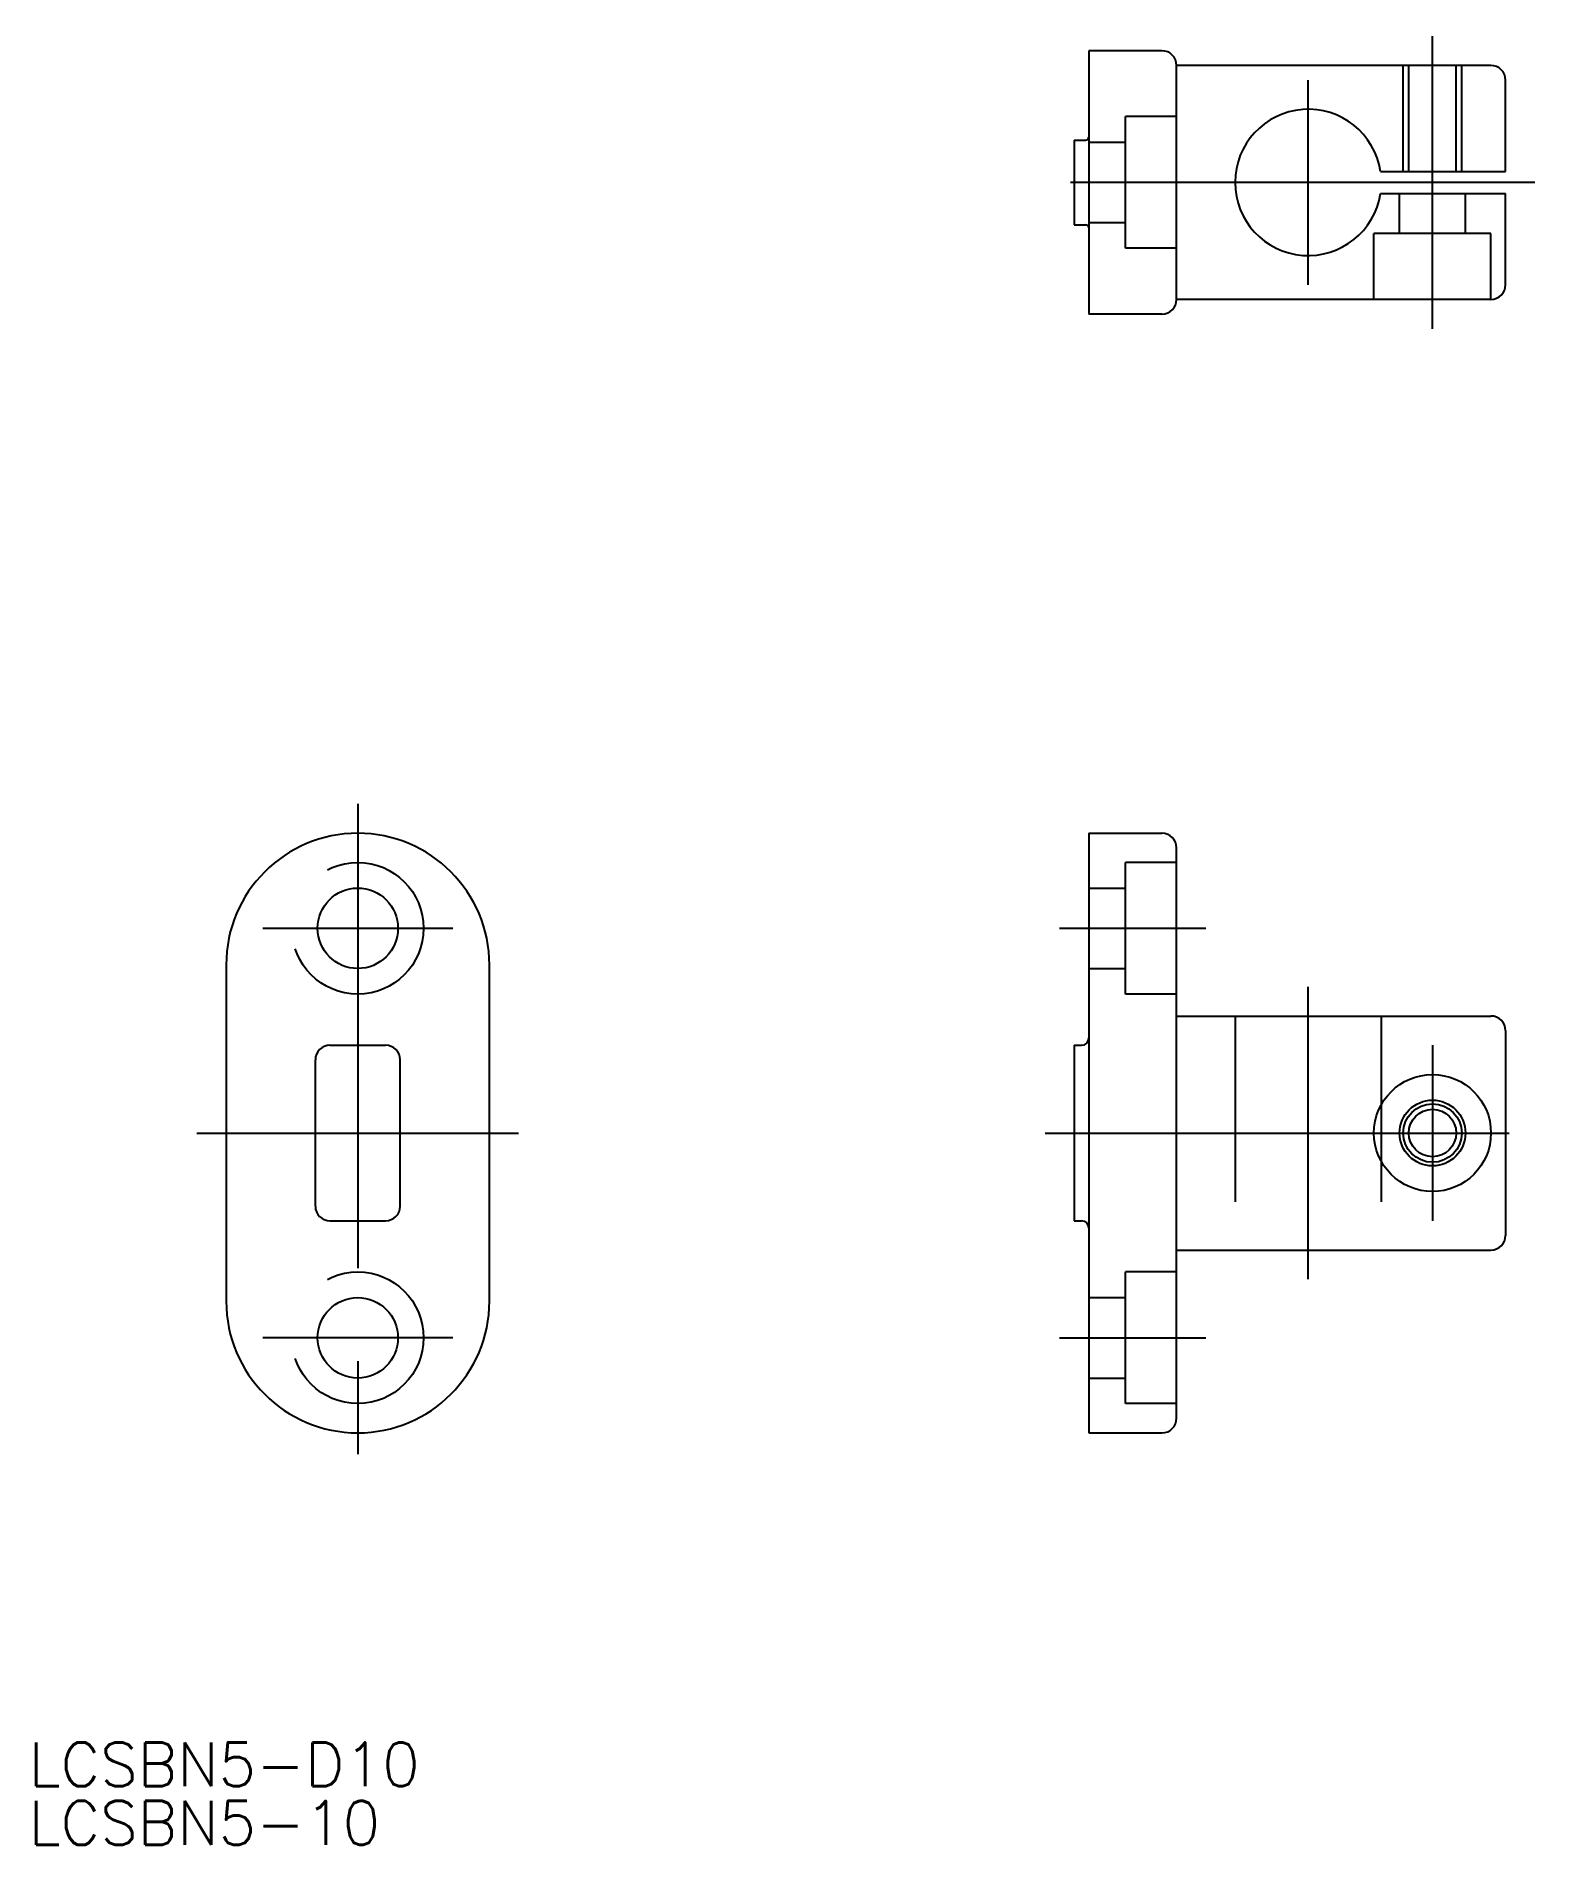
# Model space of a CAD drawing. Extents: x -87 to 16, y -49 to 75.
import ezdxf

# ---------------------------------------------------------------- set-up
doc = ezdxf.new("R2010")
doc.units = 0
doc.linetypes.add('CENTER', pattern=[50.8, 31.75, -6.35, 6.35, -6.35])
doc.linetypes.add('DASHED', pattern=[19.05, 12.7, -6.35])
doc.layers.get('0').update_dxf_attribs({"linetype": 'CONTINUOUS'})
doc.layers.add('CENTER', color=1, linetype='CENTER')
doc.styles.get("Standard").update_dxf_attribs({"font": 'txt.shx', "height": 3, "bigfont": 'bigfont.shx'})

msp = doc.modelspace()

# ---------------------------------------------------------------- linework, layer by layer
at = {"color": 7, "linetype": 'CONTINUOUS'}
for p, q in [((-10, 74), (-15, 74)), ((-15, 74), (-15, 56)), ((12.5, 73), (-9, 73)), ((-9, 57), (-9, 73)), ((13.5, 65.75), (13.5, 72)), ((-16, 67.9), (-16, 62.1)), ((-16, 67.9), (-15.2, 67.9)), ((4.943, 65.75), (13.5, 65.75)), ((4.943, 64.25), (13.5, 64.25)), ((13.5, 58), (13.5, 64.25)), ((-16, 62.1), (-15.2, 62.1)), ((12.5, 57), (-9, 57)), ((-10, 56), (-15, 56)), ((-15, 20.5), (-10, 20.5)), ((-15, 20.5), (-15, -20.5)), ((-9, -19.5), (-9, 19.5)), ((-74, 11.5), (-74, -11.5)), ((-56, -11.5), (-56, 11.5)), ((-9, 8), (12.5, 8)), ((13.5, 7), (13.5, -7)), ((-67.9, -5), (-67.9, 5)), ((-66.9, 6), (-63.1, 6)), ((-62.1, -5), (-62.1, 5)), ((-16, 6), (-15.5, 6)), ((-16, 6), (-16, -6)), ((-66.9, -6), (-63.1, -6)), ((-16, -6), (-15.5, -6)), ((-9, -8), (12.5, -8)), ((-15, -20.5), (-10, -20.5))]:
    msp.add_line(p, q, dxfattribs=at)
at = {"color": 3, "linetype": 'DASHED'}
for p, q in [((6.5, 65.75), (6.5, 73)), ((6.879, 65.75), (6.879, 73)), ((10.121, 65.75), (10.121, 73)), ((10.5, 65.75), (10.5, 73)), ((-12.5, 60.5), (-12.5, 69.5)), ((-9, 69.5), (-12.5, 69.5)), ((-15, 67.75), (-12.5, 67.75)), ((6.25, 61.5), (6.25, 64.25)), ((10.75, 61.5), (10.75, 64.25)), ((-15, 62.25), (-12.5, 62.25)), ((12.5, 61.5), (4.5, 61.5)), ((4.5, 57), (4.5, 61.5)), ((12.5, 57), (12.5, 61.5)), ((-9, 60.5), (-12.5, 60.5)), ((-9, 18.5), (-12.5, 18.5)), ((-12.5, 9.5), (-12.5, 18.5)), ((-15, 16.75), (-12.5, 16.75)), ((-15, 11.25), (-12.5, 11.25)), ((-9, 9.5), (-12.5, 9.5)), ((-5, 8), (-5, -8)), ((5, 8), (5, -8)), ((-12.5, -18.5), (-12.5, -9.5)), ((-9, -9.5), (-12.5, -9.5)), ((-15, -11.25), (-12.5, -11.25)), ((-15, -16.75), (-12.5, -16.75)), ((-9, -18.5), (-12.5, -18.5))]:
    msp.add_line(p, q, dxfattribs=at)
for centre in [(-65, 14), (-65, -14)]:
    msp.add_circle(centre, 4.5, dxfattribs=at)
at = {"color": 7, "linetype": 'CONTINUOUS'}
for centre, radius in [((-65, 14), 2.75), ((8.5, 0), 4), ((8.5, 0), 2.25), ((8.5, 0), 1.621), ((-65, -14), 2.75)]:
    msp.add_circle(centre, radius, dxfattribs=at)
at = {"color": 3, "linetype": 'CONTINUOUS'}
msp.add_circle((8.5, 0), 2, dxfattribs=at)
at = {"color": 7, "linetype": 'CONTINUOUS'}
for centre, radius, start, end in [((-10, 73), 1, 0, 90), ((12.5, 72), 1, 360, 90), ((0, 65), 5, 8.62693, 351.37307), ((-15.2, 68.1), 0.2, 270, 0), ((-15.2, 61.9), 0.2, 360, 90), ((-10, 57), 1, 270, 0), ((12.5, 58), 1, 270, 0), ((-65, 11.5), 9, 0, 180), ((-10, 19.5), 1, 0, 90), ((12.5, 7), 1, 360, 90), ((-15.5, 6.5), 0.5, 270, 0), ((-66.9, 5), 1, 90, 180), ((-63.1, 5), 1, 0, 90), ((-66.9, -5), 1, 180, 270), ((-63.1, -5), 1, 270, 0), ((-15.5, -6.5), 0.5, 0, 90), ((12.5, -7), 1, 270, 0), ((-65, -11.5), 9, 180, 0), ((-10, -19.5), 1, 270, 0)]:
    msp.add_arc(centre, radius, start, end, dxfattribs=at)
at = {"layer": 'CENTER', "color": 1, "linetype": 'CONTINUOUS'}
msp.add_line((8.5, 55), (8.5, 75), dxfattribs=at)
at = {"layer": 'CENTER', "color": 1, "linetype": 'CENTER'}
for p, q in [((0, 58), (0, 72)), ((15.5, 65), (-18, 65)), ((-65, 22.5), (-65, -22.5)), ((-71.5, 14), (-58.5, 14)), ((-17, 14), (-7, 14)), ((0, -10), (0, 10)), ((8.5, 6), (8.5, -6)), ((-76, 0), (-54, 0)), ((-18, 0), (15.5, 0)), ((-58.5, -14), (-71.5, -14)), ((-17, -14), (-7, -14))]:
    msp.add_line(p, q, dxfattribs=at)

# ---------------------------------------------------------------- texts
at = {"color": 7, "linetype": 'CONTINUOUS'}
for s, p in [('LCSBN5-D10', (-87.509, -44.67)), ('LCSBN5-10', (-87.509, -48.67))]:
    msp.add_text(s, height=3, dxfattribs=at).set_placement(p)

doc.saveas('drawing.dxf')
